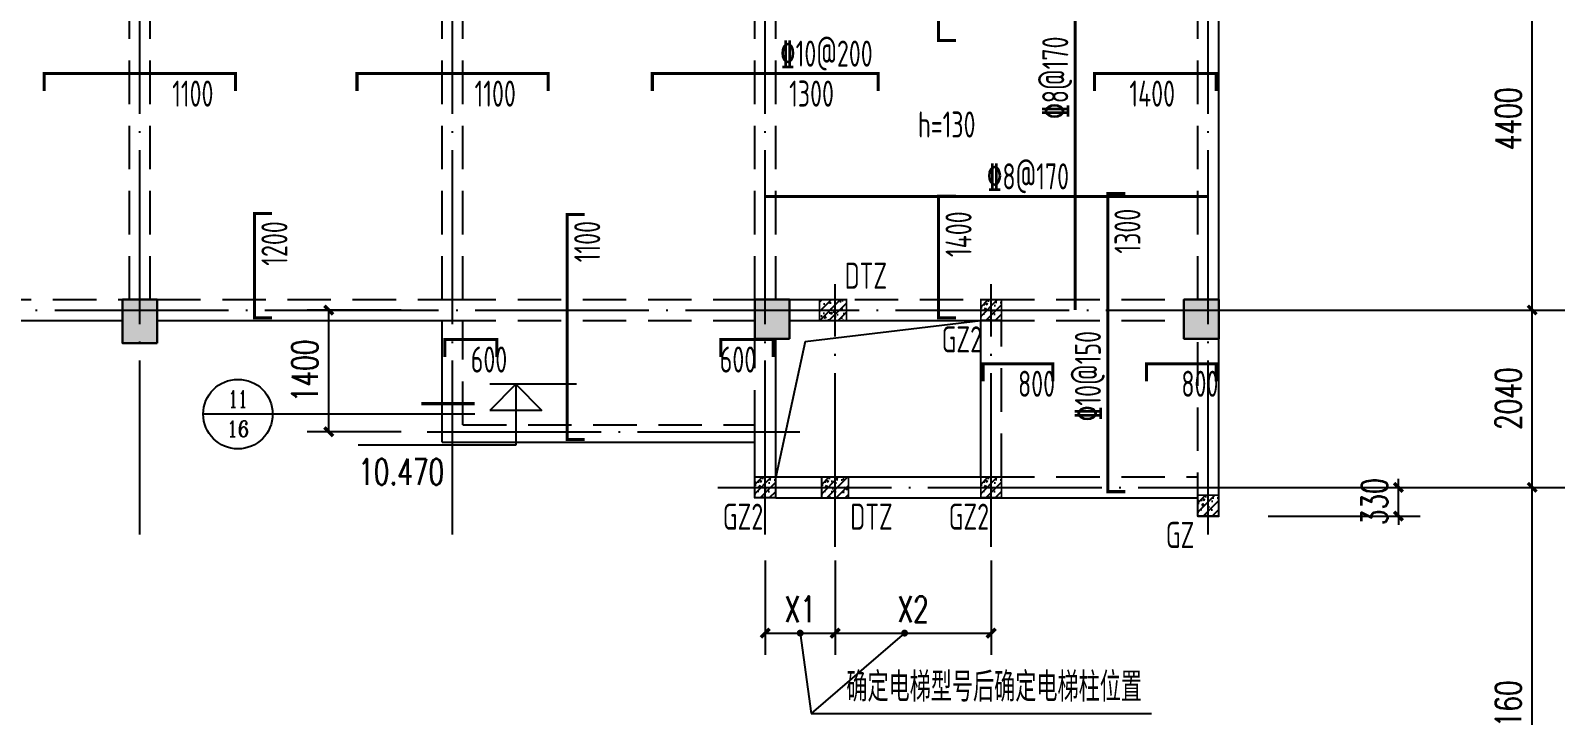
# Model space of a CAD drawing. Extents: x 1051052 to 1482120, y -981644 to -673261.
# Drawn here: x 1259289 to 1276889, y -905223 to -897345 of the extents above; entities that cross this region are included whole.
import ezdxf
from ezdxf.enums import TextEntityAlignment as Align

# ---------------------------------------------------------------- set-up
doc = ezdxf.new("R2010")
doc.units = 0
doc.header["$LTSCALE"] = 1000
doc.header["$MEASUREMENT"] = 0
doc.linetypes.add('DOTE', pattern=[2.42, 2, -0.2, 0.02, -0.2])
doc.linetypes.add('线型3', pattern=[750, 500, -250])
for name, color, linetype in [('AXIS', 3, 'Continuous'), ('DIM_ELEV', 3, 'Continuous'), ('DIM_IDEN', 3, 'Continuous'), ('DIM_LEAD', 3, 'Continuous'), ('DOTE', 1, 'DOTE'), ('PUB_DIM', 3, 'Continuous'), ('PUB_TEXT', 7, 'Continuous'), ('PUB_WALL', 9, 'Continuous'), ('STAIR', 2, 'Continuous')]:
    doc.layers.add(name, color=color, linetype=linetype)
for name, color, linetype, lineweight in [('BEAM', 4, 'Continuous', 25), ('BEAM-DASH', 4, '线型3', 25), ('COLU', 2, 'Continuous', 30), ('DIM', 3, 'Continuous', 25), ('TITLE', 7, 'Continuous', 25), ('楼板正筋文字', 7, 'Continuous', 18), ('楼板正筋钢筋', 14, 'Continuous', 35), ('楼板负筋文字', 7, 'Continuous', 18), ('楼板负筋标注', 84, 'Continuous', 18), ('楼板负筋钢筋', 1, 'Continuous', 35)]:
    doc.layers.add(name, color=color, linetype=linetype, lineweight=lineweight)
doc.layers.add('COLU-HATCH', color=7, linetype='Continuous', lineweight=25, true_color=0x5b5b5b)
doc.styles.add('_TCH_DIM', font='SIMPLEX', dxfattribs={"bigfont": 'GBCBIG'})
doc.styles.add('_TCH_DIM_T3', font='SIMPLEX', dxfattribs={"width": 0.705882, "bigfont": 'GBCBIG'})
doc.styles.add('_TCH_LABEL', font='COMPLEX', dxfattribs={"bigfont": 'GBCBIG'})
doc.styles.add('FromPkpm', font='Pkpmeng', dxfattribs={"width": 0.7, "bigfont": 'hztxt'})
doc.dimstyles.new('_TCH_ARCH&&100', dxfattribs={"dimtxt": 297.5, "dimasz": 100, "dimexe": 250, "dimexo": 300, "dimgap": 126.25, "dimtad": 1, "dimdec": 0, "dimzin": 0, "dimdsep": 46, "dimtxsty": '_TCH_DIM_T3', "dimblk": 'ARCHTICK', "dimcen": 0.09, "dimclrt": 7, "dimazin": 2, "dimtfac": 1, "dimtdec": 0, "dimtix": 1, "dimtmove": 2, "dimatfit": 3, "dimfxl": 0, "dimtolj": 1, "dimtzin": 0, "dimarcsym": 0})
pattern_1 = [(45, (-254657.67, -1164.436), (-53.0330086, 53.0330086), []), (50, (-254657.67, -1164.44), (215.178055, -18.82564), [22.5, -247.5]), (355, (-254657.67, -1164.44), (-41.6254, 225.65764), [18, -198]), (100.4514, (-254639.74, -1166), (173.552815, 206.831863), [19.122057, -210.342634]), (46.1842, (-254657.67, -1104.44), (320.172315, -49.655704), [33.75, -371.25]), (96.6356, (-254631, -1108.57), (280.39881, 292.23536), [28.683086, -315.5139]), (351.1842, (-254657.67, -1104.44), (280.398584, 292.23558), [27, -297]), (21, (-254627.67, -1119.44), (179.072116, -120.785667), [22.5, -247.5]), (326, (-254627.67, -1119.44), (72.9946, 217.545014), [18, -198]), (71.4514, (-254612.75, -1129.5), (252.066789, 96.75915), [19.122057, -210.342634]), (37.5, (-254657.67, -1164.436), (3.6479566, 99.868156), [0, -195.6, 0, -201, 0, -198.75]), (7.5, (-254657.67, -1164.44), (78.920861, 118.3235136), [0, -114.6, 0, -191.1, 0, -75.75]), (327.5, (-254724.57, -1164.436), (160.146731, -6.7664615), [0, -75, 0, -234, 0, -310.5]), (317.5, (-254754.57, -1164.44), (174.955851, 30.031495), [0, -97.5, 0, -155.4, 0, -220.5])]

# ---------------------------------------------------------------- blocks, each defined once
blk = doc.blocks.new('_ArchTick')
at = {"color": 0, "linetype": 'ByBlock', "const_width": 0.4}
blk.add_lwpolyline([(-0.5, -0.5), (0.5, 0.5)], dxfattribs=at)
blk = doc.blocks.new('*D357')
at = {"layer": 'AXIS', "color": 0, "lineweight": -2, "transparency": 16777216}
for p, q in [((1275075, -902600), (1276825, -902600)), ((1276575, -907760), (1276575, -902600)), ((1275075, -907760), (1276825, -907760))]:
    blk.add_line(p, q, dxfattribs=at)
at = {"layer": 'Defpoints', "color": 0, "transparency": 16777216}
for p in [(1274075, -902600), (1276575, -902600), (1274075, -907760)]:
    blk.add_point(p, dxfattribs=at)
at = {"layer": 'AXIS', "color": 0, "lineweight": -2, "transparency": 16777216, "xscale": 100, "yscale": 100, "zscale": 100}
for p, rotation in [((1276575, -902600), 90), ((1276575, -907760), 270)]:
    blk.add_blockref('_ArchTick', p, dxfattribs=dict(at, rotation=rotation))
at = {"layer": 'AXIS', "color": 7, "transparency": 16777216, "insert": (1276300, -905180), "char_height": 297.5, "attachment_point": 5, "rotation": 90, "style": '_TCH_DIM_T3'}
blk.add_mtext('\\A1;5160', dxfattribs=at)
blk = doc.blocks.new('*D358')
at = {"layer": 'AXIS', "color": 0, "lineweight": -2, "transparency": 16777216}
for p, q in [((1275075, -900560), (1276825, -900560)), ((1276575, -902600), (1276575, -900560)), ((1275075, -902600), (1276825, -902600))]:
    blk.add_line(p, q, dxfattribs=at)
at = {"layer": 'Defpoints', "color": 0, "transparency": 16777216}
for p in [(1274075, -900560), (1276575, -900560), (1274075, -902600)]:
    blk.add_point(p, dxfattribs=at)
at = {"layer": 'AXIS', "color": 0, "lineweight": -2, "transparency": 16777216, "xscale": 100, "yscale": 100, "zscale": 100}
for p, rotation in [((1276575, -900560), 90), ((1276575, -902600), 270)]:
    blk.add_blockref('_ArchTick', p, dxfattribs=dict(at, rotation=rotation))
at = {"layer": 'AXIS', "color": 7, "transparency": 16777216, "insert": (1276300, -901580), "char_height": 297.5, "attachment_point": 5, "rotation": 90, "style": '_TCH_DIM_T3'}
blk.add_mtext('\\A1;2040', dxfattribs=at)
blk = doc.blocks.new('*D359')
at = {"layer": 'AXIS', "color": 0, "lineweight": -2, "transparency": 16777216}
for p, q in [((1275075, -896160), (1276825, -896160)), ((1276575, -900560), (1276575, -896160)), ((1275075, -900560), (1276825, -900560))]:
    blk.add_line(p, q, dxfattribs=at)
at = {"layer": 'Defpoints', "color": 0, "transparency": 16777216}
for p in [(1274075, -896160), (1276575, -896160), (1274075, -900560)]:
    blk.add_point(p, dxfattribs=at)
at = {"layer": 'AXIS', "color": 0, "lineweight": -2, "transparency": 16777216, "xscale": 100, "yscale": 100, "zscale": 100}
for p, rotation in [((1276575, -896160), 90), ((1276575, -900560), 270)]:
    blk.add_blockref('_ArchTick', p, dxfattribs=dict(at, rotation=rotation))
at = {"layer": 'AXIS', "color": 7, "transparency": 16777216, "insert": (1276300, -898360), "char_height": 297.5, "attachment_point": 5, "rotation": 90, "style": '_TCH_DIM_T3'}
blk.add_mtext('\\A1;4400', dxfattribs=at)
blk = doc.blocks.new('*D384')
at = {"layer": 'AXIS', "color": 0, "lineweight": -2, "transparency": 16777216}
for p, q in [((1263556, -900560), (1262472, -900560)), ((1262722, -901960), (1262722, -900560)), ((1263556, -901960), (1262472, -901960))]:
    blk.add_line(p, q, dxfattribs=at)
at = {"layer": 'Defpoints', "color": 0, "transparency": 16777216}
for p in [(1262722, -900560), (1263856, -900560), (1263856, -901960)]:
    blk.add_point(p, dxfattribs=at)
at = {"layer": 'AXIS', "color": 0, "lineweight": -2, "transparency": 16777216, "xscale": 100, "yscale": 100, "zscale": 100}
for p, rotation in [((1262722, -900560), 90), ((1262722, -901960), 270)]:
    blk.add_blockref('_ArchTick', p, dxfattribs=dict(at, rotation=rotation))
at = {"layer": 'AXIS', "color": 7, "transparency": 16777216, "insert": (1262447, -901260), "char_height": 297.5, "attachment_point": 5, "rotation": 90, "style": '_TCH_DIM_T3'}
blk.add_mtext('\\A1;1400', dxfattribs=at)
blk = doc.blocks.new('*D391')
at = {"layer": 'AXIS', "color": 0, "lineweight": -2, "transparency": 16777216}
for p, q in [((1267747, -903442), (1267747, -904527)), ((1268551, -903442), (1268551, -904527)), ((1267747, -904277), (1268551, -904277))]:
    blk.add_line(p, q, dxfattribs=at)
at = {"layer": 'Defpoints', "color": 0, "transparency": 16777216}
for p in [(1267747, -903142), (1268551, -903142), (1268551, -904277)]:
    blk.add_point(p, dxfattribs=at)
at = {"layer": 'AXIS', "color": 0, "lineweight": -2, "transparency": 16777216, "xscale": 100, "yscale": 100, "zscale": 100, "rotation": 180}
blk.add_blockref('_ArchTick', (1267747, -904277), dxfattribs=at)
at = {"layer": 'AXIS', "color": 0, "lineweight": -2, "transparency": 16777216, "xscale": 100, "yscale": 100, "zscale": 100}
blk.add_blockref('_ArchTick', (1268551, -904277), dxfattribs=at)
at = {"layer": 'AXIS', "color": 7, "transparency": 16777216, "insert": (1268149, -904002), "char_height": 297.5, "attachment_point": 5, "style": '_TCH_DIM_T3'}
blk.add_mtext('\\A1;X1', dxfattribs=at)
blk = doc.blocks.new('*D392')
at = {"layer": 'AXIS', "color": 0, "lineweight": -2, "transparency": 16777216}
for p, q in [((1268551, -903442), (1268551, -904527)), ((1270347, -903442), (1270347, -904527)), ((1268551, -904277), (1270347, -904277))]:
    blk.add_line(p, q, dxfattribs=at)
at = {"layer": 'Defpoints', "color": 0, "transparency": 16777216}
for p in [(1268551, -903142), (1270347, -903142), (1270347, -904277)]:
    blk.add_point(p, dxfattribs=at)
at = {"layer": 'AXIS', "color": 0, "lineweight": -2, "transparency": 16777216, "xscale": 100, "yscale": 100, "zscale": 100, "rotation": 180}
blk.add_blockref('_ArchTick', (1268551, -904277), dxfattribs=at)
at = {"layer": 'AXIS', "color": 0, "lineweight": -2, "transparency": 16777216, "xscale": 100, "yscale": 100, "zscale": 100}
blk.add_blockref('_ArchTick', (1270347, -904277), dxfattribs=at)
at = {"layer": 'AXIS', "color": 7, "transparency": 16777216, "insert": (1269449, -904002), "char_height": 297.5, "attachment_point": 5, "style": '_TCH_DIM_T3'}
blk.add_mtext('\\A1;X2', dxfattribs=at)
blk = doc.blocks.new('*D1349')
at = {"layer": 'Defpoints', "color": 0, "transparency": 16777216}
for p in [(1272967, -902600), (1275036, -902600), (1272967, -902930)]:
    blk.add_point(p, dxfattribs=at)
at = {"layer": 'PUB_DIM', "color": 0, "lineweight": -2, "transparency": 16777216}
for p, q in [((1275036, -902600), (1275036, -902500)), ((1273536, -902600), (1275286, -902600)), ((1275036, -902930), (1275036, -902600)), ((1273536, -902930), (1275286, -902930)), ((1275036, -902930), (1275036, -903030))]:
    blk.add_line(p, q, dxfattribs=at)
at = {"layer": 'PUB_DIM', "color": 0, "lineweight": -2, "transparency": 16777216, "xscale": 100, "yscale": 100, "zscale": 100}
for p, rotation in [((1275036, -902600), 270), ((1275036, -902930), 90)]:
    blk.add_blockref('_ArchTick', p, dxfattribs=dict(at, rotation=rotation))
at = {"layer": 'PUB_DIM', "color": 7, "transparency": 16777216, "insert": (1274761, -902765), "char_height": 297.5, "attachment_point": 5, "rotation": 90, "style": '_TCH_DIM_T3'}
blk.add_mtext('\\A1;330', dxfattribs=at)

msp = doc.modelspace()

# ---------------------------------------------------------------- hatches: boundary and pattern name
at = {"layer": 'COLU-HATCH', "transparency": 33554687}
for points in [[(1260746.766, -900940.357), (1260746.766, -900440.357), (1260346.766, -900440.357), (1260346.766, -900940.357)], [(1268026.766, -900890.357), (1268026.766, -900440.357), (1267626.766, -900440.357), (1267626.766, -900890.357)], [(1272966.766, -900890.357), (1272966.766, -900440.357), (1272566.766, -900440.357), (1272566.766, -900890.357)]]:
    msp.add_hatch(color=256, dxfattribs=at).paths.add_polyline_path(points, flags=0)
at = {"layer": 'PUB_WALL'}
h = msp.add_hatch(dxfattribs=at)
h.set_pattern_fill('钢筋混凝土', color=256, scale=30)
h.set_pattern_definition(pattern_1)
h.paths.add_polyline_path([(1268680.748, -900560.357), (1268371.787, -900560.357), (1268371.787, -900680.357), (1268680.748, -900680.357)])
h.paths.add_polyline_path([(1268680.748, -900440.357), (1268371.787, -900440.357), (1268371.787, -900560.357), (1268680.748, -900560.357)])
h = msp.add_hatch(dxfattribs=at)
h.set_pattern_fill('钢筋混凝土', color=256, scale=30)
h.set_pattern_definition([(45, (-252826.97, 875.564), (-53.0330086, 53.0330086), []), (50, (-252826.97, 875.56), (215.178055, -18.82564), [22.5, -247.5]), (355, (-252826.97, 875.56), (-41.6254, 225.65764), [18, -198]), (100.4514, (-252809.04, 874), (173.552815, 206.831863), [19.122057, -210.342634]), (46.1842, (-252826.97, 935.56), (320.172315, -49.655704), [33.75, -371.25]), (96.6356, (-252800.3, 931.43), (280.39881, 292.23536), [28.683086, -315.5139]), (351.1842, (-252826.97, 935.56), (280.398584, 292.23558), [27, -297]), (21, (-252796.97, 920.56), (179.072116, -120.785667), [22.5, -247.5]), (326, (-252796.97, 920.56), (72.9946, 217.545014), [18, -198]), (71.4514, (-252782.05, 910.5), (252.066789, 96.75915), [19.122057, -210.342634]), (37.5, (-252826.97, 875.564), (3.6479566, 99.868156), [0, -195.6, 0, -201, 0, -198.75]), (7.5, (-252826.97, 875.56), (78.920861, 118.3235136), [0, -114.6, 0, -191.1, 0, -75.75]), (327.5, (-252893.87, 875.564), (160.146731, -6.7664615), [0, -75, 0, -234, 0, -310.5]), (317.5, (-252923.87, 875.56), (174.955851, 30.031495), [0, -97.5, 0, -155.4, 0, -220.5])])
h.paths.add_polyline_path([(1270535.726, -900680.357), (1270226.766, -900680.357)])
h.paths.add_polyline_path([(1270466.766, -900440.357), (1270226.766, -900440.357), (1270226.766, -900680.357), (1270466.766, -900680.357)])
h = msp.add_hatch(dxfattribs=at)
h.set_pattern_fill('钢筋混凝土', color=256, scale=30)
h.set_pattern_definition([(45, (-255426.97, -1164.436), (-53.0330086, 53.0330086), []), (50, (-255426.97, -1164.44), (215.178055, -18.82564), [22.5, -247.5]), (355, (-255426.97, -1164.44), (-41.6254, 225.65764), [18, -198]), (100.4514, (-255409.04, -1166), (173.552815, 206.831863), [19.122057, -210.342634]), (46.1842, (-255426.97, -1104.44), (320.172315, -49.655704), [33.75, -371.25]), (96.6356, (-255400.3, -1108.57), (280.39881, 292.23536), [28.683086, -315.5139]), (351.1842, (-255426.97, -1104.44), (280.398584, 292.23558), [27, -297]), (21, (-255396.97, -1119.44), (179.072116, -120.785667), [22.5, -247.5]), (326, (-255396.97, -1119.44), (72.9946, 217.545014), [18, -198]), (71.4514, (-255382.05, -1129.5), (252.066789, 96.75915), [19.122057, -210.342634]), (37.5, (-255426.97, -1164.436), (3.6479566, 99.868156), [0, -195.6, 0, -201, 0, -198.75]), (7.5, (-255426.97, -1164.44), (78.920861, 118.3235136), [0, -114.6, 0, -191.1, 0, -75.75]), (327.5, (-255493.87, -1164.436), (160.146731, -6.7664615), [0, -75, 0, -234, 0, -310.5]), (317.5, (-255523.87, -1164.44), (174.955851, 30.031495), [0, -97.5, 0, -155.4, 0, -220.5])])
h.paths.add_polyline_path([(1267935.726, -902720.357), (1267626.766, -902720.357)])
h.paths.add_polyline_path([(1267866.766, -902480.357), (1267626.766, -902480.357), (1267626.766, -902720.357), (1267866.766, -902720.357)])
h = msp.add_hatch(dxfattribs=at)
h.set_pattern_fill('钢筋混凝土', color=256, scale=30)
h.set_pattern_definition(pattern_1)
h.paths.add_polyline_path([(1268705.024, -902720.357), (1268396.063, -902720.357)], flags=17)
h.paths.add_polyline_path([(1268705.024, -902480.357), (1268396.063, -902480.357), (1268396.063, -902720.357), (1268705.024, -902720.357)])
h = msp.add_hatch(dxfattribs=at)
h.set_pattern_fill('钢筋混凝土', color=256, scale=30)
h.set_pattern_definition([(45, (-252826.97, -1164.436), (-53.0330086, 53.0330086), []), (50, (-252826.97, -1164.44), (215.178055, -18.82564), [22.5, -247.5]), (355, (-252826.97, -1164.44), (-41.6254, 225.65764), [18, -198]), (100.4514, (-252809.04, -1166), (173.552815, 206.831863), [19.122057, -210.342634]), (46.1842, (-252826.97, -1104.44), (320.172315, -49.655704), [33.75, -371.25]), (96.6356, (-252800.3, -1108.57), (280.39881, 292.23536), [28.683086, -315.5139]), (351.1842, (-252826.97, -1104.44), (280.398584, 292.23558), [27, -297]), (21, (-252796.97, -1119.44), (179.072116, -120.785667), [22.5, -247.5]), (326, (-252796.97, -1119.44), (72.9946, 217.545014), [18, -198]), (71.4514, (-252782.05, -1129.5), (252.066789, 96.75915), [19.122057, -210.342634]), (37.5, (-252826.97, -1164.436), (3.6479566, 99.868156), [0, -195.6, 0, -201, 0, -198.75]), (7.5, (-252826.97, -1164.44), (78.920861, 118.3235136), [0, -114.6, 0, -191.1, 0, -75.75]), (327.5, (-252893.87, -1164.436), (160.146731, -6.7664615), [0, -75, 0, -234, 0, -310.5]), (317.5, (-252923.87, -1164.44), (174.955851, 30.031495), [0, -97.5, 0, -155.4, 0, -220.5])])
h.paths.add_polyline_path([(1270535.726, -902720.357), (1270226.766, -902720.357)])
h.paths.add_polyline_path([(1270466.766, -902480.357), (1270226.766, -902480.357), (1270226.766, -902720.357), (1270466.766, -902720.357)])
h = msp.add_hatch(dxfattribs=at)
h.set_pattern_fill('钢筋混凝土', color=256, scale=30)
h.set_pattern_definition([(45, (-250326.97, -1374.436), (-53.0330086, 53.0330086), []), (50, (-250326.97, -1374.44), (215.178055, -18.82564), [22.5, -247.5]), (355, (-250326.97, -1374.44), (-41.6254, 225.65764), [18, -198]), (100.4514, (-250309.04, -1376), (173.552815, 206.831863), [19.122057, -210.342634]), (46.1842, (-250326.97, -1314.44), (320.172315, -49.655704), [33.75, -371.25]), (96.6356, (-250300.3, -1318.57), (280.39881, 292.23536), [28.683086, -315.5139]), (351.1842, (-250326.97, -1314.44), (280.398584, 292.23558), [27, -297]), (21, (-250296.97, -1329.44), (179.072116, -120.785667), [22.5, -247.5]), (326, (-250296.97, -1329.44), (72.9946, 217.545014), [18, -198]), (71.4514, (-250282.05, -1339.5), (252.066789, 96.75915), [19.122057, -210.342634]), (37.5, (-250326.97, -1374.436), (3.6479566, 99.868156), [0, -195.6, 0, -201, 0, -198.75]), (7.5, (-250326.97, -1374.44), (78.920861, 118.3235136), [0, -114.6, 0, -191.1, 0, -75.75]), (327.5, (-250393.87, -1374.436), (160.146731, -6.7664615), [0, -75, 0, -234, 0, -310.5]), (317.5, (-250423.87, -1374.44), (174.955851, 30.031495), [0, -97.5, 0, -155.4, 0, -220.5])])
h.paths.add_polyline_path([(1273035.726, -902930.357), (1272726.766, -902930.357)])
h.paths.add_polyline_path([(1272966.766, -902690.357), (1272726.766, -902690.357), (1272726.766, -902930.357), (1272966.766, -902930.357)])

# ---------------------------------------------------------------- linework, layer by layer
at = {"layer": 'AXIS'}
for p, q in [((1273459.177, -900560.357), (1276952.107, -900560.357)), ((1273459.177, -902600.357), (1276952.107, -902600.357))]:
    msp.add_line(p, q, dxfattribs=at)
at = {"layer": 'BEAM'}
for p, q in [((1272966.766, -900440.357), (1272966.766, -896280.357)), ((1253546.766, -900680.357), (1260346.766, -900680.357)), ((1260746.766, -900680.357), (1264146.766, -900680.357)), ((1264026.766, -902080.357), (1264026.766, -900680.357)), ((1268026.766, -900680.357), (1270346.766, -900680.357)), ((1270226.766, -902480.357), (1270226.766, -900680.357)), ((1270466.766, -900680.357), (1270226.766, -900680.357)), ((1267866.766, -901980.357), (1267866.766, -900890.357)), ((1272966.766, -902930.357), (1272966.766, -900890.357)), ((1264026.766, -902080.357), (1267626.766, -902080.357)), ((1267626.766, -902720.357), (1267626.766, -901980.357)), ((1267866.766, -902720.357), (1267866.766, -901980.357)), ((1267866.766, -902480.357), (1270346.766, -902480.357)), ((1267866.766, -902720.357), (1267626.766, -902720.357)), ((1267866.766, -902720.357), (1270346.766, -902720.357)), ((1270466.766, -902720.357), (1270226.766, -902720.357)), ((1270346.766, -902720.357), (1272726.766, -902720.357)), ((1272726.766, -902930.357), (1272966.766, -902930.357)), ((1272966.766, -902930.357), (1272726.766, -902930.357))]:
    msp.add_line(p, q, dxfattribs=at)
at = {"layer": 'BEAM-DASH', "ltscale": 0.001}
for p, q in [((1260426.766, -900440.357), (1260426.766, -896280.357)), ((1260666.766, -900440.357), (1260666.766, -896280.357)), ((1264026.766, -900440.357), (1264026.766, -896280.357)), ((1264266.766, -900440.357), (1264266.766, -896280.357)), ((1267626.766, -900440.357), (1267626.766, -896280.357)), ((1267866.766, -900440.357), (1267866.766, -896280.357)), ((1272726.766, -900440.357), (1272726.766, -896280.357)), ((1253546.766, -900440.357), (1260346.766, -900440.357)), ((1260746.766, -900440.357), (1264146.766, -900440.357)), ((1264146.766, -900440.357), (1267626.766, -900440.357)), ((1268026.766, -900440.357), (1270346.766, -900440.357)), ((1270346.766, -900440.357), (1272566.766, -900440.357)), ((1264146.766, -900680.357), (1267626.766, -900680.357)), ((1264266.766, -901880.357), (1264266.766, -900680.357)), ((1270346.766, -900680.357), (1272566.766, -900680.357)), ((1270466.766, -902480.357), (1270466.766, -900680.357)), ((1267626.766, -901980.357), (1267626.766, -900890.357)), ((1272726.766, -902930.357), (1272726.766, -900890.357)), ((1264266.766, -901880.357), (1267626.766, -901880.357)), ((1270346.766, -902480.357), (1272726.766, -902480.357))]:
    msp.add_line(p, q, dxfattribs=at)
at = {"layer": 'COLU'}
for points in [[(1260746.766, -900940.357), (1260746.766, -900440.357), (1260346.766, -900440.357), (1260346.766, -900940.357)], [(1268026.766, -900890.357), (1268026.766, -900440.357), (1267626.766, -900440.357), (1267626.766, -900890.357)], [(1272966.766, -900890.357), (1272966.766, -900440.357), (1272566.766, -900440.357), (1272566.766, -900890.357)]]:
    msp.add_lwpolyline(points, close=True, dxfattribs=at)
at = {"layer": 'DIM_ELEV'}
for p, q in [((1264875.124, -901414.458), (1264575.124, -901714.458)), ((1265575.124, -901414.458), (1264575.124, -901414.458)), ((1264875.124, -901414.458), (1265175.124, -901714.458)), ((1264875.124, -901414.458), (1264875.124, -902114.458)), ((1265175.124, -901714.458), (1264575.124, -901714.458)), ((1264875.124, -902114.458), (1263060.322, -902114.458))]:
    msp.add_line(p, q, dxfattribs=at)
at = {"layer": 'DIM_IDEN'}
for p, q in [((1262076.002, -901757.216), (1261276.002, -901757.216)), ((1262558.129, -901757.216), (1262076.002, -901757.216)), ((1264402.524, -901757.216), (1262558.129, -901757.216))]:
    msp.add_line(p, q, dxfattribs=at)
at = {"layer": 'DIM_IDEN', "const_width": 40}
msp.add_lwpolyline([(1264402.524, -901637.216), (1263788.259, -901637.216)], dxfattribs=at)
at = {"layer": 'DIM_IDEN'}
msp.add_circle((1261676.002, -901757.216), 400, dxfattribs=at)
at = {"layer": 'DIM_LEAD'}
for p, q in [((1268148.655, -904276.593), (1268275.314, -905199.466)), ((1269350.63, -904276.593), (1268275.314, -905199.466)), ((1268275.314, -905199.466), (1272191.899, -905199.466))]:
    msp.add_line(p, q, dxfattribs=at)
at = {"layer": 'DIM_LEAD', "const_width": 40}
for points in [[(1268145.935, -904256.779, 1), (1268151.374, -904296.407, 1)], [(1269365.807, -904263.568, 1), (1269335.453, -904289.618, 1)]]:
    msp.add_lwpolyline(points, format="xyb", close=True, dxfattribs=at)
at = {"layer": 'DOTE'}
for p, q in [((1260546.766, -903141.71), (1260546.766, -888560.357)), ((1264146.766, -903141.71), (1264146.766, -888560.357)), ((1267746.766, -903141.71), (1267746.766, -888560.357)), ((1272846.766, -903141.71), (1272846.766, -888560.357)), ((1268550.544, -903285.087), (1268550.544, -900262.12)), ((1270346.766, -903285.087), (1270346.766, -900262.12)), ((1232946.766, -900560.357), (1273846.766, -900560.357)), ((1263855.769, -901960.357), (1268144.231, -901960.357)), ((1267199.874, -902600.357), (1273846.766, -902600.357))]:
    msp.add_line(p, q, dxfattribs=at)
at = {"layer": 'PUB_WALL', "const_width": 20}
for points in [[(1268371.787, -900680.357), (1268680.748, -900680.357), (1268680.748, -900440.357), (1268371.787, -900440.357)], [(1270226.766, -900680.357), (1270466.766, -900680.357), (1270466.766, -900440.357), (1270226.766, -900440.357)], [(1267626.766, -902720.357), (1267866.766, -902720.357), (1267866.766, -902480.357), (1267626.766, -902480.357)], [(1268396.063, -902720.357), (1268705.024, -902720.357), (1268705.024, -902480.357), (1268396.063, -902480.357)], [(1270226.766, -902720.357), (1270466.766, -902720.357), (1270466.766, -902480.357), (1270226.766, -902480.357)], [(1272726.766, -902930.357), (1272966.766, -902930.357), (1272966.766, -902690.357), (1272726.766, -902690.357)]]:
    msp.add_lwpolyline(points, close=True, dxfattribs=at)
at = {"layer": 'STAIR'}
for q in [(1270226.766, -900680.357), (1267866.766, -902480.357)]:
    msp.add_line((1268204.736, -900923.585), q, dxfattribs=at)
at = {"layer": '楼板正筋钢筋', "const_width": 35}
for points in [[(1271314.766, -900560.357), (1271314.766, -896160.357)], [(1267746.766, -899252.357), (1272846.766, -899252.357)]]:
    msp.add_lwpolyline(points, dxfattribs=at)
at = {"layer": '楼板负筋钢筋', "const_width": 35}
for points in [[(1269941.766, -897460.357), (1269741.766, -897460.357), (1269741.766, -893260.357), (1269941.766, -893260.357)], [(1259446.766, -898040.357), (1259446.766, -897840.357), (1261646.766, -897840.357), (1261646.766, -898040.357)], [(1263046.767, -898040.357), (1263046.767, -897840.357), (1265246.767, -897840.357), (1265246.767, -898040.357)], [(1266446.764, -898040.357), (1266446.764, -897840.357), (1269046.764, -897840.357), (1269046.764, -898040.357)], [(1271536.766, -898040.357), (1271536.766, -897840.357), (1272936.766, -897840.357), (1272936.766, -898040.357)], [(1269941.766, -900650.358), (1269741.766, -900650.358), (1269741.766, -899250.357), (1269941.766, -899250.358)], [(1271890.441, -902649.534), (1271690.441, -902649.534), (1271690.441, -899219.534), (1271890.441, -899219.534)], [(1262066.766, -900650.358), (1261866.766, -900650.358), (1261866.766, -899450.357), (1262066.766, -899450.357)], [(1265666.766, -902050.357), (1265466.766, -902050.357), (1265466.766, -899460.356), (1265666.766, -899460.356)], [(1264056.767, -901099.357), (1264056.767, -900899.357), (1264656.767, -900899.357), (1264656.767, -901099.357)], [(1267236.767, -901099.357), (1267236.767, -900899.357), (1267836.767, -900899.357), (1267836.767, -901099.357)], [(1270256.766, -901378.357), (1270256.766, -901178.357), (1271056.766, -901178.357), (1271056.766, -901378.357)], [(1272136.766, -901378.357), (1272136.766, -901178.357), (1272936.766, -901178.357), (1272936.766, -901378.357)]]:
    msp.add_lwpolyline(points, dxfattribs=at)

# ---------------------------------------------------------------- texts
at = {"layer": 'DIM', "style": 'FromPkpm', "width": 0.7}
msp.add_text('h=130', height=300, dxfattribs=at).set_placement((1269504.458, -898425.674), align=Align.MIDDLE_LEFT)
at = {"layer": 'PUB_TEXT', "color": 7, "style": '_TCH_LABEL'}
for s, height, p, p2 in [('11', 193.6157, (1261565.364, -901680.905), (1261786.639, -901680.905)), ('16', 184.7928, (1261548.407, -902019.733), (1261803.597, -902019.733))]:
    msp.add_text(s, height=height, dxfattribs=at).set_placement(p, p2, align=Align.FIT)
at = {"layer": 'PUB_TEXT', "color": 7, "style": '_TCH_DIM', "width": 0.705882}
msp.add_text('10.470', height=297.5, dxfattribs=at).set_placement((1263060.322, -902569.458))
at = {"layer": 'PUB_TEXT', "color": 7, "style": '_TCH_DIM'}
msp.add_text('确定电梯型号后确定电梯柱位置', height=337.58865, dxfattribs=at).set_placement((1268679.985, -905064.678))
at = {"layer": 'TITLE', "style": 'FromPkpm', "width": 0.7}
for s, p in [('DTZ', (1268661.088, -900014.879)), ('GZ2', (1269776.966, -900747.301)), ('GZ2', (1267258.027, -902787.301)), ('DTZ', (1268725.518, -902787.301)), ('GZ2', (1269858.027, -902787.301)), ('GZ', (1272358.027, -902997.301))]:
    msp.add_text(s, height=300, dxfattribs=at).set_placement(p, align=Align.TOP_LEFT)
at = {"layer": '楼板正筋文字', "lineweight": 25, "style": 'FromPkpm', "width": 0.7}
msp.add_text('%%1328@170', height=300, rotation=90, dxfattribs=at).set_placement((1271234.766, -898360.357))
msp.add_text('%%1328@170', height=300, dxfattribs=at).set_placement((1270296.766, -899172.357))
at = {"layer": '楼板负筋文字', "lineweight": 25, "style": 'FromPkpm', "width": 0.7}
msp.add_text('%%13210@200', height=300, dxfattribs=at).set_placement((1267916.764, -897760.357))
msp.add_text('%%13210@150', height=300, rotation=90, dxfattribs=at).set_placement((1271610.441, -901839.534))
at = {"layer": '楼板负筋标注', "lineweight": 25, "style": 'FromPkpm', "width": 0.7}
for s, p in [('1100', (1260919.252, -897920.357)), ('1100', (1264400.494, -897920.357)), ('1300', (1268021.484, -897920.357)), ('1400', (1271938.629, -897920.357)), ('600', (1264356.767, -900979.357)), ('600', (1267222.778, -900979.357)), ('800', (1270656.766, -901258.357)), ('800', (1272536.766, -901258.357))]:
    msp.add_text(s, height=300, dxfattribs=at).set_placement(p, align=Align.TOP_LEFT)
for s, p in [('1400', (1269821.766, -899950.358)), ('1300', (1271766.357, -899910.357)), ('1200', (1261946.766, -900050.358)), ('1100', (1265546.766, -900010.357))]:
    msp.add_text(s, height=300, rotation=90, dxfattribs=at).set_placement(p, align=Align.TOP_LEFT)

# ---------------------------------------------------------------- dimensions: what is measured, and where the dimension line sits
at = {"layer": 'AXIS'}
for p1, p2, distance, picture, middle in [((1274075.426, -900560.357), (1274075.426, -896160.357), -2500, '*D359', (1276300.426, -898360.357)), ((1263855.769, -901960.357), (1263855.769, -900560.357), 1133.628, '*D384', (1262447.141, -901260.357)), ((1274075.426, -902600.357), (1274075.426, -900560.357), -2500, '*D358', (1276300.426, -901580.357)), ((1274075.426, -907760.357), (1274075.426, -902600.357), -2500, '*D357', (1276300.426, -905180.357))]:
    dim = msp.add_aligned_dim(p1=p1, p2=p2, distance=distance, dimstyle='_TCH_ARCH&&100', dxfattribs=at)
    dim.commit()
    dim.dimension.update_dxf_attribs({"geometry": picture, "text_midpoint": middle})
for p1, p2, text, picture, middle in [((1267746.766, -903141.71), (1268550.544, -903141.71), 'X1', '*D391', (1268148.655, -904001.593)), ((1268550.544, -903141.71), (1270346.766, -903141.71), 'X2', '*D392', (1269448.655, -904001.593))]:
    dim = msp.add_aligned_dim(p1=p1, p2=p2, distance=-1134.882, text=text, dimstyle='_TCH_ARCH&&100', dxfattribs=at)
    dim.commit()
    dim.dimension.update_dxf_attribs({"geometry": picture, "text_midpoint": middle})
at = {"layer": 'PUB_DIM'}
dim = msp.add_aligned_dim(p1=(1272966.766, -902930.357), p2=(1272966.766, -902600.357), distance=-2069.258, dimstyle='_TCH_ARCH&&100', dxfattribs=at)
dim.commit()
dim.dimension.update_dxf_attribs({"geometry": '*D1349', "text_midpoint": (1274761.024, -902765.357)})

doc.saveas('drawing.dxf')
